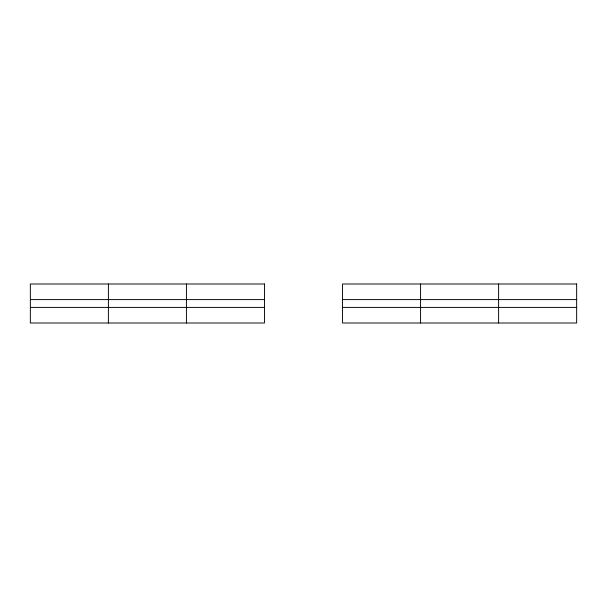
<?xml version="1.0" encoding="UTF-8"?>
<svg xmlns="http://www.w3.org/2000/svg" width="607" height="607" viewBox="0 0 607 607"><rect width="100%" height="100%" fill="white"/><g stroke="black" fill="none" stroke-linecap="round" stroke-linejoin="round"><path stroke-width="0.91" d="M30.35 299.6L264.477 299.6M342.523 299.6L576.65 299.6M30.35 307.4L264.477 307.4M342.523 307.4L576.65 307.4M498.605 283.993L498.605 323.007M420.568 283.993L420.568 323.007M186.432 283.993L186.432 323.007M108.395 283.993L108.395 323.007M264.477 283.993L30.35 283.993L30.35 323.007L264.477 323.007L264.477 283.993M576.65 283.993L342.523 283.993L342.523 323.007L576.65 323.007L576.65 283.993"/></g></svg>
